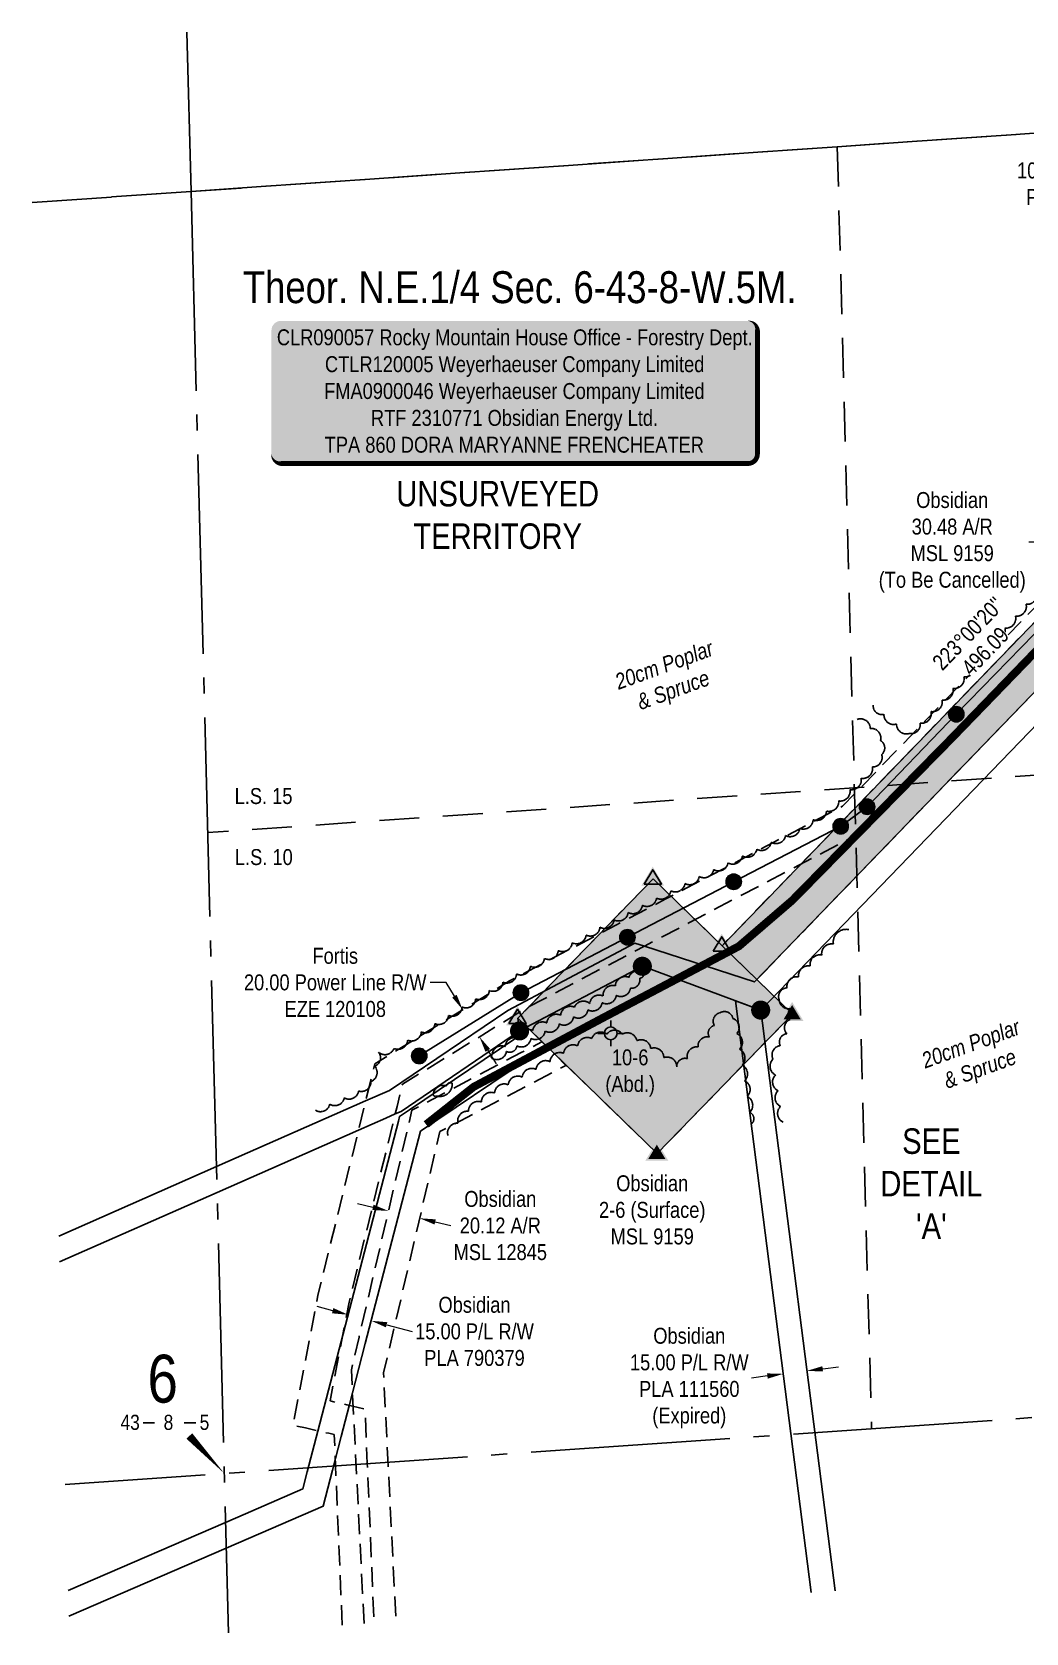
# Model space of a CAD drawing. Extents: x 624140 to 630060, y 5837784 to 5842470.
# Drawn here: x 624958 to 625582, y 5837784 to 5838788 of the extents above; entities that cross this region are included whole.
import ezdxf
from ezdxf.enums import TextEntityAlignment as Align

# ---------------------------------------------------------------- set-up
doc = ezdxf.new("R2010")
doc.units = 0
doc.header["$LTSCALE"] = 5
doc.header["$PDSIZE"] = 0.5
for name, pattern in [('0', [1, 1, 0]), ('foc-ACCESSROAD', [3.75, 2.5, -1.25]), ('foc-FLOWLINE', [3.75, 2.5, -1.25]), ('foc-LSD', [8, 5, -3]), ('foc-QUARTERLINE', [33, 25, -3, 2, -3]), ('foc-TIELINE', [1.875, 1.25, -0.625]), ('foc-UNSURVEYED', [12.5, 10, -2.5])]:
    doc.linetypes.add(name, pattern=pattern)
doc.layers.get('Defpoints').update_dxf_attribs({"color": 9})
for name, color, linetype in [('10', 1, 'Continuous'), ('9', 3, 'Continuous'), ('AS-POWER', 104, 'foc-POWER'), ('AS-POWER-EXISTING-PP', 72, 'Continuous'), ('AS-ROADS', 254, 'Continuous'), ('AS-SURFACE IMPACT', 7, 'Continuous'), ('C-AR', 13, 'foc-ACCESSROAD'), ('C-RW', 13, 'Continuous'), ('C-SYMBOL', 7, 'Continuous'), ('C-WS', 13, 'foc-ACCESSROAD'), ('DETAIL-T', 7, 'Continuous'), ('F-EZE', 190, 'foc-FLOWLINE'), ('F-WS-S', 190, 'Continuous'), ('L-BD', 7, 'Continuous'), ('L-MON', 1, 'Continuous'), ('L-QSEC', 8, 'foc-QUARTERLINE'), ('L-SECLBL', 7, 'Continuous'), ('L-SECTION-LSD', 7, 'foc-LSD'), ('L-TIE', 7, 'foc-TIELINE'), ('L-UNS-T', 3, 'Continuous'), ('L-USEC', 7, 'foc-UNSURVEYED'), ('P-PROPOSED', 10, 'Continuous'), ('P-PROPOSED-H', 21, 'Continuous'), ('P-TXT', 4, 'Continuous'), ('T-BUSH', 110, '0'), ('T-BUSH-T', 110, 'Continuous')]:
    doc.layers.add(name, color=color, linetype=linetype)
for name, color, linetype, lineweight in [('C-AR-T', 13, 'Continuous', 9), ('C-RW-T', 13, 'Continuous', 9), ('F-EZE-T', 190, 'Continuous', 9), ('F-RW-T', 190, 'Continuous', 9), ('F-WS-T', 190, 'Continuous', 9)]:
    doc.layers.add(name, color=color, linetype=linetype, lineweight=lineweight)
doc.styles.add('100L', font='ARIALN.TTF', dxfattribs={"height": 11})
doc.styles.add('175L', font='ARIALN.TTF', dxfattribs={"height": 20})
doc.styles.add('80', font='ARIALN.TTF', dxfattribs={"height": 10})
doc.styles.add('80CG', font='ARIALN.TTF', dxfattribs={"height": 10})
doc.styles.add('80L', font='ARIALN.TTF', dxfattribs={"height": 10})
doc.styles.add('80LS', font='ARIALNI.TTF', dxfattribs={"height": 10})
doc.styles.add('foc-LtypeFont', font='ARIALN.TTF', dxfattribs={"height": 7.35})
doc.styles.add('SIMPLEX', font='ARIALN.TTF')
doc.linetypes.add('foc-POWER', pattern='A,6,-1,["P",foc-LtypeFont,S=0.2,R=0,X=-0.625,Y=-0.75],-1.24,4', length=12.24)
doc.dimstyles.new('Compass 5 000', dxfattribs={"dimscale": 5, "dimtxt": 9, "dimasz": 2, "dimexe": 0.2, "dimexo": 0.0625, "dimgap": 0.5, "dimtad": 0, "dimtih": 1, "dimtoh": 1, "dimzin": 0, "dimdsep": 46, "dimtxsty": '80CG', "dimcen": 0.1, "dimse1": 1, "dimse2": 1, "dimclrd": 256, "dimclrt": 256, "dimaunit": 1, "dimadec": 4, "dimazin": 0, "dimtfac": 0.06, "dimtofl": 0, "dimtmove": 0, "dimatfit": 1, "dimfxl": 0.2, "dimtolj": 1, "dimtzin": 0, "dimlwd": -1, "dimarcsym": 0})

# ---------------------------------------------------------------- blocks, each defined once
blk = doc.blocks.new('L-SECLBL')
at = {"layer": '9', "color": 7}
for p, q in [((-5.1, -27.8), (-12.3, -27.8)), ((20.7, -27.8), (13.5, -27.8))]:
    blk.add_line(p, q, dxfattribs=at)
at = {"layer": '10', "color": 2, "style": 'SIMPLEX'}
blk.add_attdef('SEC', text='', height=30, dxfattribs=at).set_placement((0, 0), align=Align.MIDDLE)
at = {"layer": '10', "color": 5, "style": '80L'}
blk.add_attdef('TWP', text='', height=9.5, dxfattribs=at).set_placement((-14.4, -27.4), align=Align.MIDDLE_RIGHT)
blk.add_attdef('RGE', text='', height=9.5, dxfattribs=at).set_placement((3.6, -27.4), align=Align.MIDDLE_CENTER)
blk.add_attdef('MER', text='', height=9.5, dxfattribs=at).set_placement((23.2, -27.4), align=Align.MIDDLE_LEFT)
blk = doc.blocks.new('*U665')
h = blk.add_hatch(color=255)
edge = h.paths.add_edge_path()
edge.add_line((-146.5, -45.5), (146.5, -45.5))
edge.add_arc((146.5, -39.5), 6, 270, 360)
edge.add_line((152.5, -39.5), (152.5, 38))
edge.add_arc((146.5, 38), 6, 0, 90)
edge.add_line((146.5, 44), (-146.5, 44))
edge.add_arc((-146.5, 38), 6, 90, 180)
edge.add_line((-152.5, 38), (-152.5, -39.5))
edge.add_arc((-146.5, -39.5), 6, 180, 270)
at = {"color": 44, "flags": 128}
blk.add_lwpolyline([(-146.5, -45.5, 3, 3, 0), (146.5, -45.5, 3, 3, 0.414214), (152.5, -39.5, 3, 3, 0), (152.5, 38, 3, 0, 0.414214), (146.5, 44, 0, 0, 0), (-146.5, 44, 0, 0, 0.414214), (-152.5, 38, 0, 0, 0), (-152.5, -39.5, 0, 3, 0.414214)], format="xyseb", close=True, dxfattribs=at)
at = {"color": 44, "style": '80'}
blk.add_attdef('ENTER_TEXT_001', (-36, -5), '', height=10, dxfattribs=at)
blk = doc.blocks.new('*D685')
at = {"layer": 'C-RW-T', "transparency": 16777216}
for p, q in [((625147.2, 5837985.9), (625137.5, 5837988.5)), ((625181.1, 5837977.1), (625197.1, 5837972.9))]:
    blk.add_line(p, q, dxfattribs=at)
for points in [[(625147.6, 5837987.6), (625146.8, 5837984.3), (625156.9, 5837983.4)], [(625181.5, 5837978.7), (625180.6, 5837975.5), (625171.4, 5837979.6)]]:
    blk.add_solid(points, dxfattribs=at)
at = {"layer": 'Defpoints', "color": 0, "transparency": 16777216}
for p in [(625165.8, 5838018), (625180.4, 5838014.2), (625171.4, 5837979.6)]:
    blk.add_point(p, dxfattribs=at)
at = {"layer": 'C-RW-T', "transparency": 16777216, "insert": (625236.2, 5837972.9), "char_height": 10, "attachment_point": 5, "style": '80CG'}
blk.add_mtext('\\A1;Obsidian\\P15.00 P/L R/W\\PPLA 790379', dxfattribs=at)
blk = doc.blocks.new('*D687')
at = {"layer": 'C-AR-T', "transparency": 16777216}
for p, q in [((625172.4, 5838050.7), (625162.7, 5838053)), ((625211.5, 5838041.6), (625221.3, 5838039.3))]:
    blk.add_line(p, q, dxfattribs=at)
for points in [[(625172.8, 5838052.4), (625172.1, 5838049.1), (625182.2, 5838048.5)], [(625211.9, 5838043.2), (625211.1, 5838040), (625201.8, 5838043.9)]]:
    blk.add_solid(points, dxfattribs=at)
at = {"layer": 'Defpoints', "color": 0, "transparency": 16777216}
for p in [(625182.8, 5838051.2), (625202.4, 5838046.6), (625201.8, 5838043.9)]:
    blk.add_point(p, dxfattribs=at)
at = {"layer": 'C-AR-T', "transparency": 16777216, "insert": (625252.4, 5838039.3), "char_height": 10, "attachment_point": 5, "style": '80CG'}
blk.add_mtext('\\A1;Obsidian\\P20.12 A/R\\PMSL 12845', dxfattribs=at)
blk = doc.blocks.new('*D691')
at = {"layer": 'Defpoints', "color": 0, "transparency": 16777216}
for p in [(625228.8, 5838174.7), (625229.7, 5838175.3), (625240.2, 5838158.2)]:
    blk.add_point(p, dxfattribs=at)
at = {"layer": 'F-EZE-T', "transparency": 16777216}
for p, q in [((625218.4, 5838191.8), (625208.4, 5838191.8)), ((625223.6, 5838183.2), (625218.4, 5838191.8)), ((625244.5, 5838149.2), (625249.8, 5838140.7))]:
    blk.add_line(p, q, dxfattribs=at)
for points in [[(625225, 5838184.1), (625222.2, 5838182.4), (625228.8, 5838174.7)], [(625246, 5838150.1), (625243.1, 5838148.3), (625239.3, 5838157.7)]]:
    blk.add_solid(points, dxfattribs=at)
at = {"layer": 'F-EZE-T', "transparency": 16777216, "insert": (625148.8, 5838191.8), "char_height": 10, "attachment_point": 5, "style": '80CG'}
blk.add_mtext('\\A1;Fortis\\P20.00 Power Line R/W\\PEZE 120108', dxfattribs=at)
blk = doc.blocks.new('POWERPOLE')
h = blk.add_hatch(color=255)
edge = h.paths.add_edge_path()
edge.add_arc((0, 0), 0.96, 0, 360)
at = {"linetype": 'Continuous'}
for p, q in [((0.68, -0.68), (-0.68, 0.68)), ((-0.68, -0.68), (0.68, 0.68))]:
    blk.add_line(p, q, dxfattribs=at)
blk.add_circle((0, 0), 0.96, dxfattribs=at)
blk = doc.blocks.new('STRIA')
blk.add_hatch(color=255).paths.add_polyline_path([(-0.04, 1.52), (-1.47, -0.87), (1.39, -0.87)])
blk = doc.blocks.new('STRIAA')
blk.add_blockref('STRIA', (0, 0))
blk = doc.blocks.new('STRIB')
at = {"color": 1}
blk.add_solid([(-1.12, -0.67), (-0.04, 1.13), (1.04, -0.67)], dxfattribs=at)
blk = doc.blocks.new('STRIBB')
blk.add_blockref('STRIB', (0, 0))
blk = doc.blocks.new('STRICC')
for name in ['STRIAA', 'STRIBB']:
    blk.add_blockref(name, (0, 0))
blk = doc.blocks.new('fdspike')
blk.add_blockref('STRICC', (0, 0))
blk = doc.blocks.new('fdia')
at = {"color": 255, "const_width": 1}
blk.add_lwpolyline([(-0.5, 0, 1), (0.5, 0, 1)], format="xyb", close=True, dxfattribs=at)
blk = doc.blocks.new('Fdiaa')
blk.add_blockref('fdia', (0, 0))
blk = doc.blocks.new('fdib')
at = {"color": 1, "const_width": 1.6}
blk.add_lwpolyline([(-0.4, 0, 1), (0.4, 0, 1)], format="xyb", close=True, dxfattribs=at)
at = {"color": 1}
blk.add_circle((0, 0), 0.8, dxfattribs=at)
blk = doc.blocks.new('Fdibb')
blk.add_blockref('fdib', (0, 0))
blk = doc.blocks.new('fdicc')
for name in ['Fdibb', 'Fdiaa']:
    blk.add_blockref(name, (0, 0))
blk = doc.blocks.new('FDI')
blk.add_blockref('fdicc', (0, 0))
blk = doc.blocks.new('TRIA')
blk.add_hatch(color=255).paths.add_polyline_path([(-0.04, 1.52), (-1.47, -0.87), (1.39, -0.87)])
blk = doc.blocks.new('TRIAA')
blk.add_blockref('TRIA', (0, 0))
blk = doc.blocks.new('TRIB')
at = {"color": 1}
blk.add_lwpolyline([(-1.12, -0.67), (-0.04, 1.13), (1.04, -0.67)], close=True, dxfattribs=at)
blk = doc.blocks.new('TRIBB')
blk.add_blockref('TRIB', (0, 0))
blk = doc.blocks.new('TRICC')
for name in ['TRIAA', 'TRIBB']:
    blk.add_blockref(name, (0, 0))
blk = doc.blocks.new('plspike')
blk.add_blockref('TRICC', (0, 0))
blk = doc.blocks.new('*D695')
at = {"layer": 'Defpoints', "color": 0, "transparency": 16777216}
for p in [(625681.5, 5838699), (625681.9, 5838697.9), (625690.9, 5838702.3)]:
    blk.add_point(p, dxfattribs=at)
at = {"layer": 'F-RW-T', "transparency": 16777216}
for p, q in [((625700.7, 5838704.5), (625710.2, 5838707.8)), ((625663, 5838691.3), (625653, 5838691.3)), ((625672.4, 5838694.6), (625663, 5838691.3))]:
    blk.add_line(p, q, dxfattribs=at)
for points in [[(625671.9, 5838696.1), (625673, 5838693), (625681.9, 5838697.9)], [(625700.2, 5838706), (625701.3, 5838702.9), (625691.3, 5838701.2)]]:
    blk.add_solid(points, dxfattribs=at)
at = {"layer": 'F-RW-T', "transparency": 16777216, "insert": (625613.9, 5838691.3), "char_height": 10, "attachment_point": 5, "style": '80CG'}
blk.add_mtext('\\A1;Bonterra\\P10.00 P/L R/W\\PPLA 110376\\P(Expired)', dxfattribs=at)
blk = doc.blocks.new('*D696')
at = {"layer": 'C-AR-T', "transparency": 16777216}
for p, q in [((625594, 5838467.9), (625584, 5838467.9)), ((625609.5, 5838452.9), (625594, 5838467.9)), ((625645.7, 5838417.8), (625652.9, 5838410.8))]:
    blk.add_line(p, q, dxfattribs=at)
for points in [[(625610.6, 5838454.1), (625608.3, 5838451.7), (625616.6, 5838446)], [(625646.8, 5838419), (625644.5, 5838416.6), (625638.5, 5838424.7)]]:
    blk.add_solid(points, dxfattribs=at)
at = {"layer": 'Defpoints', "color": 0, "transparency": 16777216}
for p in [(625626.7, 5838456.3), (625616.6, 5838446), (625648.6, 5838435.1)]:
    blk.add_point(p, dxfattribs=at)
at = {"layer": 'C-AR-T', "transparency": 16777216, "insert": (625536, 5838467.9), "char_height": 10, "attachment_point": 5, "style": '80CG'}
blk.add_mtext('\\A1;Obsidian\\P30.48 A/R\\PMSL 9159\\P(To Be Cancelled)', dxfattribs=at)
blk = doc.blocks.new('*D700')
at = {"layer": 'C-RW-T', "transparency": 16777216}
for p, q in [((625420, 5837945), (625410.1, 5837943.7)), ((625454.7, 5837949.4), (625464.6, 5837950.7))]:
    blk.add_line(p, q, dxfattribs=at)
for points in [[(625419.8, 5837946.6), (625420.2, 5837943.3), (625429.9, 5837946.3)], [(625454.5, 5837951.1), (625454.9, 5837947.8), (625444.8, 5837948.2)]]:
    blk.add_solid(points, dxfattribs=at)
at = {"layer": 'Defpoints', "color": 0, "transparency": 16777216}
for p in [(625443.9, 5837955), (625429, 5837953.1), (625429.9, 5837946.3)]:
    blk.add_point(p, dxfattribs=at)
at = {"layer": 'C-RW-T', "transparency": 16777216, "insert": (625371, 5837943.7), "char_height": 10, "attachment_point": 5, "style": '80CG'}
blk.add_mtext('\\A1;Obsidian\\P15.00 P/L R/W\\PPLA 111560\\P(Expired)', dxfattribs=at)
blk = doc.blocks.new('GABD')
for p, q in [((-0.81, 0), (-1.62, 0)), ((0, 0.81), (0, 1.62)), ((1.62, 0), (0.81, 0)), ((0, -0.81), (0, -1.62))]:
    blk.add_line(p, q)
blk.add_circle((0, 0), 0.8)

msp = doc.modelspace()

# ---------------------------------------------------------------- hatches: boundary and pattern name
at = {"layer": 'P-PROPOSED-H'}
h = msp.add_hatch(color=256, dxfattribs=at)
h.dxf.hatch_style = 1
h.paths.add_polyline_path([(625391.536, 5838214.839), (625736.069, 5838571.522), (625784.291, 5838628.221), (625816.584, 5838619.128), (625758.654, 5838551.047), (625413.451, 5838193.671)])
h = msp.add_hatch(color=256, dxfattribs=at)
h.dxf.hatch_style = 1
h.paths.add_polyline_path([(625348.257, 5838256.833), (625435.737, 5838171.967), (625350.874, 5838084.491), (625263.395, 5838169.357)])

# ---------------------------------------------------------------- linework, layer by layer
at = {"layer": 'AS-POWER', "flags": 128}
msp.add_lwpolyline([(625201.527, 5838145.7), (625265.352, 5838185.403), (625332.151, 5838220.172), (625398.872, 5838254.989), (625398.838, 5838254.973), (625465.998, 5838289.762), (625482.57, 5838301.969), (625538.562, 5838360.056), (625595.6, 5838418.535), (625652.051, 5838476.982), (625708.512, 5838535.496), (625765.069, 5838594.079), (625782.562, 5838612.025), (625826.959, 5838595.934), (625845.661, 5838581.812)], dxfattribs=at)
at = {"layer": 'AS-ROADS', "const_width": 4.998, "flags": 128}
msp.add_lwpolyline([(625205.833, 5838102.746), (625235.638, 5838126.304), (625316.805, 5838169.608), (625402.119, 5838214.513), (625435.694, 5838243.355), (625534.839, 5838344.152), (625714.486, 5838529.637), (625765.231, 5838581.917), (625798.021, 5838619.014), (625808.578, 5838633.805)], dxfattribs=at)
at = {"layer": 'C-AR', "flags": 128}
msp.add_lwpolyline([(625166.865, 5837789.672), (625161.78, 5837891.28), (625159.894, 5837928.957), (625158.903, 5837948.738), (625163.718, 5837969.356), (625196.967, 5838111.757), (625265.542, 5838147.835), (625278.534, 5838154.67), (625293.543, 5838139.821), (625214.478, 5838098.225), (625179.148, 5837946.917), (625181.863, 5837892.669), (625186.949, 5837791.062)], dxfattribs=at)
at = {"layer": 'C-RW'}
for points in [[(624975.353, 5838032.769), (625074.219, 5838076.311), (625167.886, 5838117.563), (625182.836, 5838124.147), (625257.155, 5838174.208), (625288.739, 5838190.972), (625336.917, 5838216.545), (625342.885, 5838214.603), (625411.978, 5838192.122), (625758.654, 5838551.047)], [(625769.772, 5838540.965), (625415.794, 5838174.49), (625341.527, 5838201.951), (625264.482, 5838161.41), (625190.107, 5838110.958), (625186.45, 5838109.348), (625180.612, 5838106.776), (625163.377, 5838099.186), (625074.641, 5838060.106), (624975.775, 5838016.563)], [(625447.472, 5837809.091), (625399.926, 5838180.358), (625415.794, 5838174.49), (625462.456, 5837810.128)], [(624981.134, 5837810.428), (625087.679, 5837856.53), (625128.457, 5837874.175), (625131.23, 5837884.84), (625137.861, 5837910.338), (625188.411, 5838104.75), (625189.203, 5838107.799), (625195.388, 5838111.965), (625270.43, 5838162.513), (625273.36, 5838159.632), (625281.323, 5838151.754), (625269.484, 5838143.779), (625202.301, 5838098.524), (625167.659, 5837965.3), (625157.529, 5837926.34), (625152.498, 5837906.992), (625147.021, 5837885.931), (625141.139, 5837863.309), (625088.1, 5837840.359), (624981.555, 5837794.256)]]:
    msp.add_lwpolyline(points, dxfattribs=at)
at = {"layer": 'C-WS', "flags": 128}
msp.add_lwpolyline([(625413.451, 5838193.671), (625435.737, 5838171.967), (625435.737, 5838171.967), (625350.823, 5838084.438), (625263.4, 5838169.34), (625348.26, 5838256.836), (625391.536, 5838214.839), (625736.069, 5838571.522), (625784.291, 5838628.221), (625816.584, 5838619.128), (625758.654, 5838551.047), (625413.451, 5838193.671)], close=True, dxfattribs=at)
at = {"layer": 'F-EZE', "flags": 128}
msp.add_lwpolyline([(625153.194, 5837788.726), (625148.995, 5837888.633), (625148.172, 5837908.225), (625144.699, 5837909.019), (625130.062, 5837912.364), (625122.325, 5837914.133), (625137.953, 5837995.581), (625163.377, 5838099.186), (625167.886, 5838117.563), (625173.575, 5838140.745), (625258.259, 5838192.826), (625325.228, 5838227.914), (625355.832, 5838243.95), (625467.244, 5838302.329), (625772.344, 5838618.144), (625777.241, 5838623.214), (625794.97, 5838616.698), (625808.486, 5838611.73), (625823.799, 5838606.102), (625826.105, 5838605.254), (625828.446, 5838604.394), (625850.343, 5838588.191), (625874.233, 5838557.7), (625888.294, 5838539.755), (625905.664, 5838509.106), (625929.916, 5838466.317), (625964.495, 5838379.123), (625979.71, 5838296.914), (625991.868, 5838202.361), (625995.855, 5838188.531), (626012.058, 5838132.333), (626013.32, 5838127.956), (626025.676, 5838110.927), (626030.588, 5838108.199), (626091.33, 5838074.48), (626098.302, 5838070.61), (626103.371, 5838069.428), (626177.587, 5838052.118), (626176.425, 5838047.141), (626173.044, 5838032.648), (626157.092, 5838036.37), (626143.548, 5838039.531), (626091.042, 5838051.78), (626012.102, 5838095.602), (625995.086, 5838119.052), (625972.239, 5838198.294), (625959.957, 5838293.818), (625945.197, 5838373.567), (625911.847, 5838457.663), (625906.763, 5838466.634), (625875.145, 5838522.416), (625871.637, 5838528.605), (625836.278, 5838573.733), (625818.865, 5838586.619), (625810.673, 5838589.63), (625808.879, 5838590.289), (625793.568, 5838595.918), (625782.569, 5838599.962), (625479.378, 5838286.122), (625456.749, 5838274.264), (625370.758, 5838229.207), (625342.885, 5838214.603), (625279.036, 5838181.148), (625268.143, 5838175.441), (625191.031, 5838128.016), (625187.589, 5838113.992), (625186.45, 5838109.348), (625157.485, 5837991.313), (625145.593, 5837929.313), (625149.73, 5837928.367), (625156.036, 5837926.927), (625167.501, 5837924.309), (625168.942, 5837890.013), (625173.141, 5837790.107)], dxfattribs=at)
at = {"layer": 'L-QSEC'}
for p, q in [((625055.749, 5838787.949), (625058.317, 5838687.924)), ((625058.317, 5838687.924), (625081.825, 5837783.788)), ((625890.207, 5837939.931), (624979.406, 5837876.903))]:
    msp.add_line(p, q, dxfattribs=at)
at = {"layer": 'L-SECLBL', "flags": 128}
msp.add_lwpolyline([(625079.224, 5837883.811, 0, 4.998, 0), (625057.224, 5837907.358, 0, 0, 0)], format="xyseb", dxfattribs=at)
at = {"layer": 'L-SECTION-LSD'}
for p, q in [((625463.865, 5838715.991), (625485.378, 5837911.917)), ((625879.81, 5838341.996), (625068.771, 5838285.868))]:
    msp.add_line(p, q, dxfattribs=at)
at = {"layer": 'L-TIE'}
msp.add_line((625264.482, 5838161.41), (625263.4, 5838169.34), dxfattribs=at)
at = {"layer": 'L-USEC'}
for p, q in [((625869.414, 5838744.06), (625463.865, 5838715.991)), ((625463.865, 5838715.991), (625869.414, 5838744.06)), ((625463.865, 5838715.991), (625058.317, 5838687.924)), ((625058.317, 5838687.924), (625463.865, 5838715.991)), ((625058.317, 5838687.924), (624958.499, 5838681.015)), ((624958.499, 5838681.015), (625058.317, 5838687.924))]:
    msp.add_line(p, q, dxfattribs=at)
at = {"layer": 'P-PROPOSED', "flags": 128}
for points in [[(625391.536, 5838214.839), (625736.069, 5838571.522), (625784.291, 5838628.221), (625816.584, 5838619.128), (625758.654, 5838551.047), (625413.451, 5838193.671)], [(625348.257, 5838256.833), (625435.737, 5838171.967), (625350.874, 5838084.491), (625263.395, 5838169.357)]]:
    msp.add_lwpolyline(points, close=True, dxfattribs=at)
at = {"layer": 'P-TXT', "color": 3}
msp.add_line((625264.482, 5838161.41), (625263.4, 5838169.34), dxfattribs=at)
at = {"layer": 'T-BUSH', "flags": 128}
for points in [[(625699, 5838649.601, -0.52056705), (625707.14, 5838643.799, -0.52056705), (625715.281, 5838637.996, -0.52056705), (625723.421, 5838632.194, -0.52056705), (625731.234, 5838626.007, -0.52056705), (625727.696, 5838617.868, -0.52056705), (625722.176, 5838609.534, -0.52056705), (625718.837, 5838600.331, -0.52056705), (625720.29, 5838591.404, -0.52056705), (625727.013, 5838584.006, -0.52056705), (625725.014, 5838574.512, -0.52056705), (625719.458, 5838566.651, -0.52056705), (625712.1, 5838559.885, -0.52056705), (625705.484, 5838552.391, -0.52056705), (625698.868, 5838544.898, -0.52056705), (625692.252, 5838537.404, -0.52056705), (625685.636, 5838529.91, -0.52056705), (625679.02, 5838522.416, -0.52056705), (625672.192, 5838515.129, -0.52056705), (625664.876, 5838508.317, -0.52056705), (625657.56, 5838501.505, -0.52056705), (625650.244, 5838494.693, -0.52056705), (625642.928, 5838487.881, -0.52056705), (625635.613, 5838481.068, -0.52056705), (625628.818, 5838473.736, -0.52056705), (625622.028, 5838466.4, -0.52056705), (625615.237, 5838459.064, -0.52056705), (625610.848, 5838450.894, -0.52056705), (625602.588, 5838450.16, -0.52056705), (625595.674, 5838443.96, -0.52056705), (625589.021, 5838436.5, -0.52056705), (625582.367, 5838429.04, -0.52056705), (625575.713, 5838421.58, -0.52056705), (625569.062, 5838414.117, -0.52056705), (625562.675, 5838406.427, -0.52056705), (625556.289, 5838398.737, -0.52056705), (625549.902, 5838391.047, -0.52056705), (625543.347, 5838383.506, -0.52056705), (625536.482, 5838376.24, -0.52056705), (625529.617, 5838368.973, -0.52056705), (625522.752, 5838361.707, -0.52056705), (625515.887, 5838354.441, -0.52056705), (625509.175, 5838348.023, -0.52056705), (625501.089, 5838353.9, -0.52056705), (625493.169, 5838359.987, -0.52056705), (625486.426, 5838365.827, -0.52056705)], [(625476.331, 5838356.775, -0.52056705), (625484.574, 5838351.119, -0.52056705), (625490.99, 5838343.519, -0.52056705), (625491.738, 5838334.827, -0.52056705), (625485.904, 5838326.954, -0.52056705), (625478.856, 5838319.865, -0.52056705), (625471.809, 5838312.775, -0.52056705), (625464.762, 5838305.686, -0.52056705), (625457.116, 5838299.332, -0.52056705), (625448.732, 5838293.888, -0.52056705), (625440.349, 5838288.444, -0.52056705), (625431.425, 5838283.966, -0.52056705), (625422.393, 5838279.683, -0.52056705), (625413.361, 5838275.399, -0.52056705), (625404.329, 5838271.115, -0.52056705), (625395.297, 5838266.831, -0.52056705), (625386.265, 5838262.547, -0.52056705), (625377.233, 5838258.263, -0.52056705), (625368.267, 5838253.846, -0.52056705), (625359.368, 5838249.292, -0.52056705), (625350.47, 5838244.737, -0.52056705), (625341.571, 5838240.182, -0.52056705), (625332.673, 5838235.627, -0.52056705), (625323.775, 5838231.072, -0.52056705), (625314.945, 5838226.388, -0.52056705), (625306.223, 5838221.506, -0.52056705), (625297.5, 5838216.623, -0.52056705), (625288.777, 5838211.74, -0.52056705), (625280.054, 5838206.857, -0.52056705), (625271.332, 5838201.974, -0.52056705), (625262.609, 5838197.091, -0.52056705), (625254.025, 5838191.97, -0.52056705), (625245.49, 5838186.767, -0.52056705), (625236.955, 5838181.564, -0.52056705), (625228.419, 5838176.36, -0.52056705), (625219.884, 5838171.157, -0.52056705), (625211.349, 5838165.953, -0.52056705), (625202.813, 5838160.75, -0.52056705), (625194.257, 5838155.581, -0.52056705), (625185.698, 5838150.417, -0.52056705), (625175.999, 5838148.005, -0.52056705), (625173.554, 5838139.335, -0.52056705), (625171.161, 5838129.63, -0.52056705), (625163.482, 5838123.728, -0.52056705), (625154.499, 5838119.4, -0.52056705), (625145.318, 5838115.446, -0.52056705), (625136.452, 5838111.628, -0.52056705)], [(625429.835, 5838104.173, -0.52056705), (625428.261, 5838114.044, -0.52056705), (625426.686, 5838123.916, -0.52056705), (625425.112, 5838133.787, -0.52056705), (625423.538, 5838143.659, -0.52056705), (625428.111, 5838152.2, -0.52056705), (625432.13, 5838159.684, -0.52056705), (625434.323, 5838168.673, -0.52056705), (625435.468, 5838175.79, -0.52056705), (625427.426, 5838180.872, -0.52056705), (625432.334, 5838188.405, -0.52056705), (625439.598, 5838195.272, -0.52056705), (625446.862, 5838202.14, -0.52056705), (625454.126, 5838209.007, -0.52056705), (625461.39, 5838215.875, -0.52056705), (625471.012, 5838224.972, -0.52056705)], [(625219.527, 5838095.815, -0.52056705), (625225.834, 5838103.57, -0.52056705), (625232.41, 5838111.041, -0.52056705), (625240.547, 5838116.847, -0.52056705), (625248.785, 5838122.509, -0.52056705), (625257.35, 5838127.643, -0.52056705), (625266.097, 5838132.482, -0.52056705), (625274.844, 5838137.321, -0.52056705), (625283.591, 5838142.16, -0.52056705), (625292.087, 5838147.376, -0.52056705), (625300.914, 5838152.046, -0.52056705), (625309.8, 5838156.626, -0.52056705), (625319.285, 5838159.39, -0.52056705), (625328.964, 5838159.358, -0.52056705), (625338.089, 5838155.311, -0.52056705), (625346.784, 5838150.381, -0.52056705), (625355.008, 5838144.714, -0.52056705), (625363.114, 5838138.864, -0.52056705), (625369.799, 5838143.993, -0.52056705), (625376.502, 5838151.403, -0.52056705), (625383.598, 5838157.545, -0.52056705), (625386.737, 5838164.816, -0.52056705), (625390.334, 5838172.801, -0.52056705), (625398.354, 5838169.225, -0.52056705), (625400.89, 5838159.744, -0.52056705), (625402.5, 5838149.878, -0.52056705), (625404.11, 5838140.012, -0.52056705), (625405.721, 5838130.146, -0.52056705), (625407.331, 5838120.28, -0.52056705), (625408.941, 5838110.415, -0.52056705), (625410.143, 5838103.05, -0.52056705)]]:
    msp.add_lwpolyline(points, format="xyb", dxfattribs=at)
for points in [[(625256.241, 5838148.546, -0.52056705), (625247.308, 5838144.128, -0.52056705), (625247.156, 5838146.093, -0.52056705), (625255.482, 5838151.626, -0.52056705), (625263.992, 5838156.853, -0.52056705), (625272.77, 5838161.635, -0.52056705), (625281.548, 5838166.417, -0.52056705), (625290.288, 5838171.267, -0.52056705), (625298.919, 5838176.311, -0.52056705), (625308.527, 5838178.583, -0.52056705), (625316.929, 5838183.365, -0.52056705), (625324.597, 5838189.778, -0.52056705), (625333.108, 5838194.99, -0.52056705), (625342.265, 5838197.919, -0.52056705), (625339.895, 5838194.497, -0.52056705), (625334.091, 5838188.229, -0.52056705), (625325.189, 5838183.682, -0.52056705), (625316.287, 5838179.134, -0.52056705), (625307.385, 5838174.587, -0.52056705), (625298.409, 5838170.186, -0.52056705), (625289.429, 5838165.794, -0.52056705), (625280.49, 5838161.322, -0.52056705), (625271.646, 5838156.662, -0.52056705), (625262.802, 5838152.003, -0.52056705)], [(625212.272, 5838120.631, -0.52056705), (625210.335, 5838121.264, -0.52056705), (625218.611, 5838126.871, -0.52056705), (625222.226, 5838128.631, -0.52056705)]]:
    msp.add_lwpolyline(points, format="xyb", close=True, dxfattribs=at)

# ---------------------------------------------------------------- block references
at = {"layer": 'AS-POWER-EXISTING-PP', "xscale": 4.999999999999995, "yscale": 4.999999999999995, "zscale": 4.999999999999995}
for p in [(625538.562, 5838360.056), (625482.57, 5838301.969), (625465.998, 5838289.762), (625398.838, 5838254.973), (625398.872, 5838254.989), (625332.151, 5838220.172), (625265.352, 5838185.403), (625201.527, 5838145.7)]:
    msp.add_blockref('POWERPOLE', p, dxfattribs=at)
at = {"layer": 'AS-SURFACE IMPACT'}
ref = msp.add_blockref('*U665', (625261.269, 5838562.781), dxfattribs=at)
ref.add_attrib('ENTER_TEXT_001', 'CLR090057 Rocky Mountain House Office - Forestry Dept.', (625112.17, 5838591.466), dxfattribs={"layer": '0', "color": 44, "height": 10, "style": '80'})
ref.add_attrib('ENTER_TEXT_002', 'CTLR120005 Weyerhaeuser Company Limited', (625142.347, 5838574.621), dxfattribs={"layer": '0', "color": 44, "height": 10, "style": '80'})
ref.add_attrib('ENTER_TEXT_003', 'FMA0900046 Weyerhaeuser Company Limited', (625141.815, 5838557.777), dxfattribs={"layer": '0', "color": 44, "height": 10, "style": '80'})
ref.add_attrib('ENTER_TEXT_004', 'RTF 2310771 Obsidian Energy Ltd.', (625171.205, 5838540.933), dxfattribs={"layer": '0', "color": 44, "height": 10, "style": '80'})
ref.add_attrib('ENTER_TEXT_005', 'TPA 860 DORA MARYANNE FRENCHEATER', (625142.194, 5838524.089), dxfattribs={"layer": '0', "color": 44, "height": 10, "style": '80'})
at = {"layer": 'F-WS-S', "color": 6, "xscale": 4.996396149621013, "yscale": 4.996396149621013, "zscale": 4.996396149621013}
msp.add_blockref('GABD', (625321.717, 5838159.895), dxfattribs=at)
at = {"layer": 'L-MON', "xscale": 4.999999999999995, "yscale": 4.999999999999995, "zscale": 4.999999999999995}
for name, p in [('plspike', (625348.26, 5838256.836)), ('plspike', (625391.536, 5838214.839)), ('FDI', (625341.527, 5838201.951)), ('plspike', (625263.4, 5838169.34)), ('FDI', (625415.794, 5838174.49)), ('fdspike', (625435.737, 5838171.967)), ('FDI', (625264.482, 5838161.41)), ('fdspike', (625350.823, 5838084.438))]:
    msp.add_blockref(name, p, dxfattribs=at)
at = {"layer": 'L-SECLBL', "xscale": 0.99963955, "yscale": 0.99963955, "zscale": 0.99963955}
msp.add_blockref('L-SECLBL', (625040.531, 5837943.3), dxfattribs=at).add_auto_attribs({'SEC': '6', 'TWP': '43', 'RGE': '8', 'MER': '5'})

# ---------------------------------------------------------------- texts
at = {"layer": 'C-RW', "insert": (625347.736, 5838049.106), "char_height": 10, "width": 72.62387, "attachment_point": 5, "style": '80CG'}
msp.add_mtext('\\A1;Obsidian\\P2-6 (Surface)\\PMSL 9159', dxfattribs=at)
at = {"layer": 'C-SYMBOL', "color": 3, "style": '175L'}
msp.add_text('Theor. N.E.1/4 Sec. 6-43-8-W.5M.', height=20, dxfattribs=at).set_placement((625264.543, 5838611.895), align=Align.BOTTOM_CENTER)
at = {"layer": 'DETAIL-T', "color": 3, "insert": (625522.913, 5838065.633), "char_height": 15.9942, "width": 63.61319, "attachment_point": 5, "style": '80CG'}
msp.add_mtext("SEE\\PDETAIL\\P'A'", dxfattribs=at)
at = {"layer": 'F-WS-T', "insert": (625333.888, 5838135.008), "char_height": 9.9928, "width": 30.5759, "attachment_point": 5, "style": '80CG'}
msp.add_mtext('\\A1;10-6\\P(Abd.) ', dxfattribs=at)
at = {"layer": 'L-BD', "style": '80L'}
msp.add_text("223°00'20''", height=9.9964, rotation=46.0074, dxfattribs=at).set_placement((625545.906, 5838410.716), align=Align.MIDDLE)
at = {"layer": 'L-UNS-T', "color": 3, "insert": (625250.733, 5838484.956), "char_height": 16, "attachment_point": 5, "style": '80L'}
msp.add_mtext_dynamic_manual_height_columns('UNSURVEYED TERRITORY', width=126.36819, gutter_width=47.483, heights=[0], dxfattribs=at)
at = {"layer": 'T-BUSH-T', "char_height": 9.99995, "width": 65.4066, "attachment_point": 2, "rotation": 20, "style": '80LS'}
for insert in [(625353.481, 5838395.722), (625545.928, 5838158.164)]:
    msp.add_mtext('20cm Poplar \\P& Spruce', dxfattribs=dict(at, insert=insert))

# ---------------------------------------------------------------- dimensions: what is measured, and where the dimension line sits
at = {"layer": 'C-AR-T'}
dim = msp.add_aligned_dim(p1=(625182.821, 5838051.17), p2=(625202.422, 5838046.593), distance=-2.784, text='Obsidian\\P20.12 A/R\\PMSL 12845', dimstyle='Compass 5 000', dxfattribs=at)
dim.commit()
dim.dimension.update_dxf_attribs({"geometry": '*D687', "text_midpoint": (625252.397, 5838039.335)})
at = {"layer": 'C-RW-T'}
dim = msp.add_linear_dim(base=(625171.389, 5837979.644), p1=(625165.848, 5838017.974), p2=(625180.374, 5838014.197), angle=345.424589, text='Obsidian\\P15.00 P/L R/W\\PPLA 790379', dimstyle='Compass 5 000', dxfattribs=at)
dim.commit()
dim.dimension.update_dxf_attribs({"geometry": '*D685', "text_midpoint": (625236.225, 5837972.949), "dimtype": 161})
at = {"layer": 'C-RW-T', "color": 4}
dim = msp.add_aligned_dim(p1=(625443.902, 5837955.007), p2=(625429.029, 5837953.102), distance=6.899, text='Obsidian\\P15.00 P/L R/W\\PPLA 111560\\P(Expired)', dimstyle='Compass 5 000', dxfattribs=at)
dim.commit()
dim.dimension.update_dxf_attribs({"geometry": '*D700', "text_midpoint": (625370.982, 5837943.718)})
at = {"layer": 'F-EZE-T'}
dim = msp.add_aligned_dim(p1=(625240.176, 5838158.241), p2=(625229.706, 5838175.266), distance=1.019, text='Fortis\\P20.00 Power Line R/W\\PEZE 120108', dimstyle='Compass 5 000', dxfattribs=at)
dim.commit()
dim.dimension.update_dxf_attribs({"geometry": '*D691', "text_midpoint": (625148.766, 5838191.768)})
at = {"layer": 'F-RW-T', "color": 2}
dim = msp.add_aligned_dim(p1=(625690.912, 5838702.251), p2=(625681.474, 5838698.955), distance=1.151, text='Bonterra\\P10.00 P/L R/W\\PPLA 110376\\P(Expired)', dimstyle='Compass 5 000', dxfattribs=at)
dim.commit()
dim.dimension.update_dxf_attribs({"geometry": '*D695', "text_midpoint": (625613.886, 5838691.275)})

# ---------------------------------------------------------------- next in the draw order: texts
at = {"layer": 'L-BD', "insert": (625553.089, 5838403.12), "char_height": 9.9964, "width": 31.67322, "attachment_point": 2, "rotation": 46.0074, "style": '80L', "bg_fill": 3, "box_fill_scale": 1.15, "bg_fill_color": 256, "bg_fill_true_color": 256, "bg_fill_transparency": 0}
msp.add_mtext('496.09', dxfattribs=at)
at = {"layer": 'L-SECTION-LSD', "char_height": 9.9964, "attachment_point": 1, "style": '100L', "bg_fill": 3, "box_fill_scale": 1.5, "bg_fill_color": 256, "bg_fill_transparency": 0}
for s, width, insert in [('\\pi1.84514;L.S. 15', 36.84616, (625083.826, 5838313.741)), ('\\pi2.02835;L.S. 10', 36.94073, (625083.826, 5838275.47))]:
    msp.add_mtext_dynamic_manual_height_columns(s, width=width, gutter_width=54.98, heights=[0], dxfattribs=dict(at, insert=insert))

# ---------------------------------------------------------------- next in the draw order: dimensions: what is measured, and where the dimension line sits
at = {"layer": 'C-AR-T', "color": 2}
dim = msp.add_linear_dim(base=(625616.64, 5838445.958), p1=(625648.581, 5838435.124), p2=(625626.712, 5838456.339), angle=135.868791, text='Obsidian\\P30.48 A/R\\PMSL 9159\\P(To Be Cancelled)', dimstyle='Compass 5 000', dxfattribs=at)
dim.commit()
dim.dimension.update_dxf_attribs({"geometry": '*D696', "text_midpoint": (625536.038, 5838467.916), "dimtype": 161})

doc.saveas('drawing.dxf')
